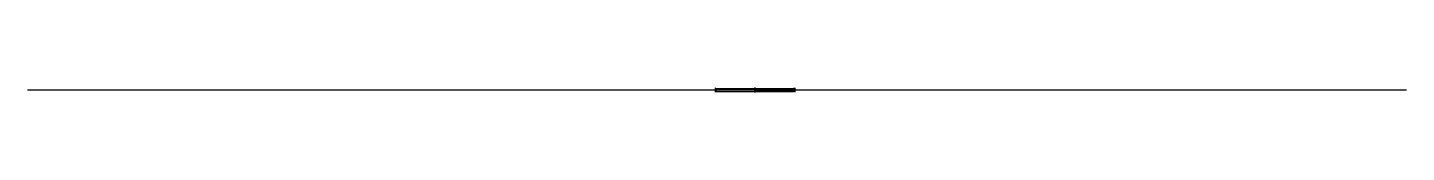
# Model space of a CAD drawing. Units: millimetres at full size, sheet at 1:100. Extents: x -15551 to 15061, y -3545 to -3435.
import ezdxf

# ---------------------------------------------------------------- set-up
doc = ezdxf.new("R2010")
doc.units = ezdxf.units.MM
doc.header["$LTSCALE"] = 100
doc.layers.add('0-0', color=7, linetype='Continuous')
doc.layers.add('0-1', color=7, linetype='Continuous')

msp = doc.modelspace()

# ---------------------------------------------------------------- linework, layer by layer
at = {"layer": '0-0'}
for p, q in [((-15551, -3489.8), (15061.2, -3489.8)), ((-279.9, -3454.8), (-244.9, -3454.8)), ((-279.9, -3524.8), (-244.9, -3524.8)), ((-259.9, -3524.8), (-259.9, -3454.8)), ((-244.9, -3454.8), (1455.1, -3454.8)), ((-244.9, -3524.8), (1455.1, -3524.8)), ((-224.9, -3477.8), (588.1, -3477.8)), ((588.1, -3489.8), (622.1, -3489.8)), ((605.1, -3544.8), (605.1, -3434.8)), ((622.1, -3501.8), (1435.1, -3501.8)), ((1490.1, -3454.8), (1455.1, -3454.8)), ((1490.1, -3524.8), (1455.1, -3524.8)), ((1470.1, -3524.8), (1470.1, -3454.8))]:
    msp.add_line(p, q, dxfattribs=at)
for points in [[(-259.9, -3489.8), (-224.9, -3489.8), (-224.9, -3465.8), (-259.9, -3465.8)], [(1470.1, -3489.8), (1435.1, -3489.8), (1435.1, -3513.8), (1470.1, -3513.8)]]:
    msp.add_lwpolyline(points, dxfattribs=at)
msp.add_lwpolyline([(588.1, -3513.8), (622.1, -3513.8), (622.1, -3465.8), (588.1, -3465.8)], close=True, dxfattribs=at)
at = {"layer": '0-1'}
for p, q in [((-279.9, -3534.8), (-279.9, -3444.8)), ((1490.1, -3534.8), (1490.1, -3444.8))]:
    msp.add_line(p, q, dxfattribs=at)

doc.saveas('drawing.dxf')
